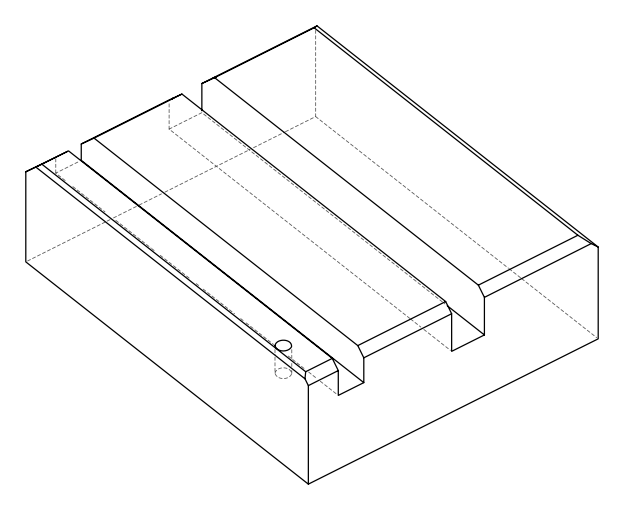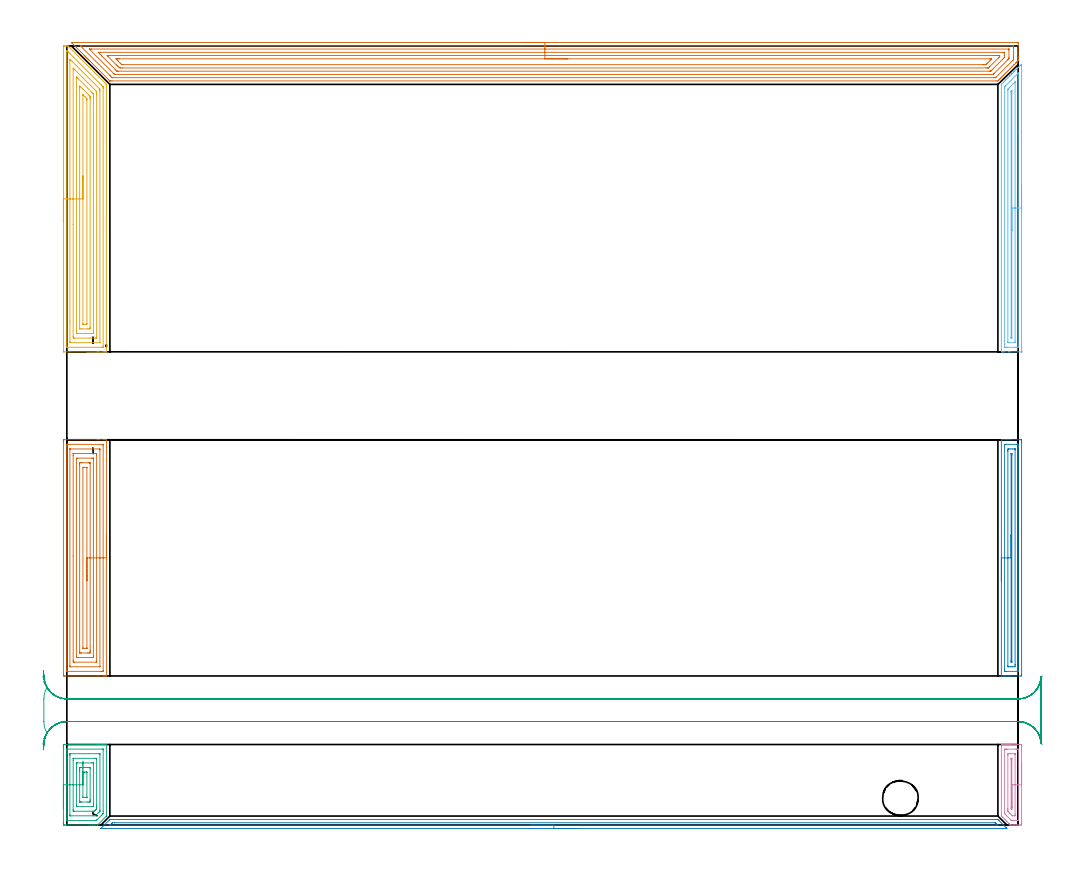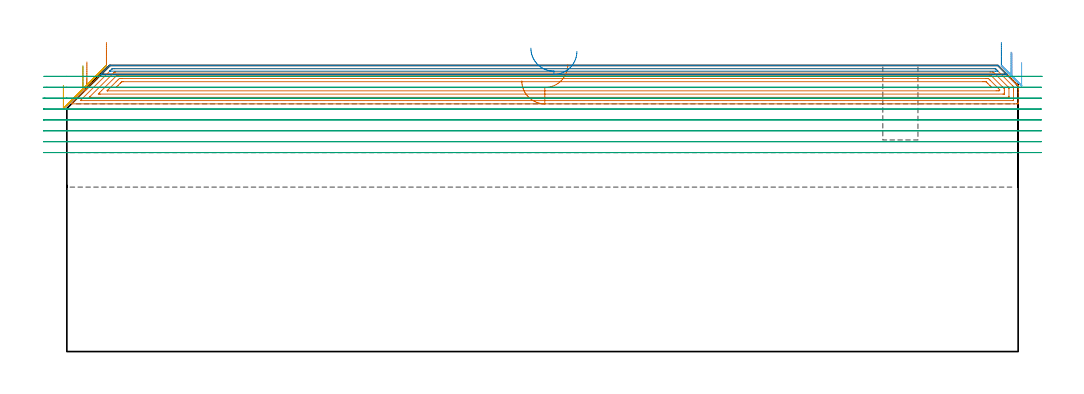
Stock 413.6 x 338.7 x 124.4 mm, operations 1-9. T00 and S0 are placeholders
(PLAN: 11 operations, 3 tool changes, 79.5 min)
(1 AREA_MILL | FG_CHAMFER_SURFACE | UGT0205_001 | 6.06 min | 20663 mm3)
(2 AREA_MILL_1 | FG_CHAMFER_SURFACE_1 | UGT0205_001 | 3.45 min | 4389 mm3)
(3 AREA_MILL_2 | FG_CHAMFER_SURFACE_2 | UGT0205_001 | 2.24 min | 7476 mm3)
(4 AREA_MILL_3 | FG_CHAMFER_SURFACE_3 | UGT0205_001 | 1.25 min | 1559 mm3)
(5 AREA_MILL_4 | FG_CHAMFER_SURFACE_4 | UGT0205_001 | 7.35 min | 24592 mm3)
(6 AREA_MILL_5 | FG_CHAMFER_SURFACE_5 | UGT0205_001 | 4.03 min | 5251 mm3)
(7 AREA_MILL_6 | FG_CHAMFER_SURFACE_6 | UGT0205_001 | 19.6 min | 55438 mm3)
(8 AREA_MILL_7 | FG_CHAMFER_SURFACE_7 | UGT0205_001 | 6.4 min | 2959 mm3)
(9 MILL_RECTANGULAR_SLOT | SLOT_RECTANGULAR | UGT0201_094 | Follow Part, ap 5, ae 75% | 14.86 min | 464021 mm3)
(10 MILL_RECTANGULAR_SLOT_1 | SLOT_RECTANGULAR_1 | UGT0201_004 | Follow Part, ap 8, ae 75% | 13.67 min | 832750 mm3)
(11 MILL_BLIND_HOLE_FROM_SOLID_MATERIAL | STEP1POCKET | NXT0201_011 | Spiral | 0.57 min | 5967 mm3)
(TOOL UGT0205_001 | Chamfer Mill 20 x 3 x 45 deg. | D20 FL50 Z2)
(TOOL UGT0201_094 | End mill 20 mm | D20 FL38 Z4)
(TOOL UGT0201_004 | End Mill 32 mm | D32 FL53 Z6)
(TOOL NXT0201_011 | ENDMILL 12mm [2P460-1200-NA 1630] | D12 FL38 Z6)
(OP 1 AREA_MILL)
G17 G21 G94 G90
T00 M6
G54
G17 G0 G90 X17.2 Y126.15 S1061 M3
G43 Z134.4 H0
G94 G1 Y126.112 Z133.528 F250.
Y125.998 Z132.663
Y125.809 Z131.812
Y125.547 Z130.98
Y125.213 Z130.174
Y124.81 Z129.4
Y124.342 Z128.664
Y123.81 Z127.972
Y123.221 Z127.329
Y122.578 Z126.739
Y121.886 Z126.208
Y121.15 Z125.74
Y120.376 Z125.337
Y119.57 Z125.003
Y118.738 Z124.741
Y117.886 Z124.552
Y117.022 Z124.438
Y116.15 Z124.4
Y64.935
X17.197 Y64.809 Z124.388
X17.183 Y64.807 Z124.374
X16.896 Y64.8 Z124.094
X16.353 Z123.552
X15.815 Z123.01
X13.776 Z120.973
X13.16 Z120.354
X-0.692 Z106.505
X-1. Y64.801 Z106.197
X-1.217 Y64.803 Z105.98
X-1.491 Y64.808 Z105.706
X-1.494 Y64.883 Z105.703
X-1.499 Y65.381 Z105.701
X-1.5 Y65.884 Z105.7
Y166.532
X-1.499 Y166.919 Z105.701
X-1.494 Y167.417 Z105.703
X-1.491 Y167.492 Z105.705
X-1. Y167.5 Z106.197
X13.16 Z120.354
X13.776 Z120.973
X14.045 Z121.242
X15.815 Z123.01
X16.353 Z123.552
X16.7 Z123.898
X16.896 Z124.095
X17.183 Y167.493 Z124.374
X17.197 Y167.491 Z124.388
X17.2 Y167.364 Z124.4
Y116.15
X15.786 Z122.986
Y67.162
X15.785 Y66.947 Z122.985
X15.783 Y66.839 Z122.983
X15.78 Y66.815 Z122.98
X15.778 Y66.81 Z122.978
X15.752 Y66.807 Z122.952
X15.649 Y66.803 Z122.849
X15.289 Y66.8 Z122.489
X14.93 Z122.13
X0.245 Y66.801 Z107.445
X0.033 Y66.804 Z107.233
X-0.049 Y66.808 Z107.151
X-0.079 Y66.811 Z107.121
X-0.081 Y66.849 Z107.119
X-0.084 Y66.944 Z107.116
X-0.086 Y67.133 Z107.114
Y67.162
Y165.138
X-0.085 Y165.353 Z107.115
X-0.083 Y165.461 Z107.117
X-0.08 Y165.485 Z107.12
X-0.078 Y165.49 Z107.122
X-0.052 Y165.493 Z107.148
X0.051 Y165.497 Z107.251
X0.411 Y165.5 Z107.611
X0.77 Z107.97
X15.455 Y165.499 Z122.655
X15.667 Y165.496 Z122.867
X15.749 Y165.492 Z122.949
X15.779 Y165.489 Z122.979
X15.781 Y165.451 Z122.981
X15.783 Y165.356 Z122.983
X15.786 Y165.167 Z122.986
Y165.138
Y116.15
X14.371 Z121.571
Y68.944
X14.37 Y68.861 Z121.57
X14.368 Y68.822 Z121.568
X14.365 Y68.81 Z121.565
X14.329 Y68.806 Z121.529
X14.187 Y68.8 Z121.387
X1.513 Y68.801 Z108.713
X1.418 Y68.805 Z108.618
X1.346 Y68.81 Z108.546
X1.335 Y68.837 Z108.535
X1.332 Y68.944 Z108.532
X1.329 Y69.272 Z108.529
Y163.357
X1.33 Y163.439 Z108.53
X1.332 Y163.478 Z108.532
X1.335 Y163.49 Z108.535
X1.37 Y163.494 Z108.57
X1.513 Y163.5 Z108.713
X14.187 Y163.499 Z121.387
X14.282 Y163.495 Z121.482
X14.354 Y163.49 Z121.554
X14.365 Y163.463 Z121.565
X14.368 Y163.357 Z121.568
X14.371 Y163.028 Z121.571
Y116.15
X12.957 Z120.157
Y71.616
X12.955 Y70.931 Z120.155
X12.952 Y70.832 Z120.152
X12.95 Y70.811 Z120.15
X12.932 Y70.808 Z120.132
X12.882 Y70.804 Z120.082
X12.68 Y70.801 Z119.88
X3.35 Y70.8 Z110.55
X2.995 Y70.806 Z110.195
X2.818 Y70.81 Z110.018
X2.749 Y70.822 Z109.949
X2.748 Y70.878 Z109.948
X2.744 Y71.411 Z109.944
X2.743 Y116.939 Z109.943
Y160.684
X2.745 Y161.369 Z109.945
X2.748 Y161.468 Z109.948
X2.749 Y161.489 Z109.949
X2.768 Y161.492 Z109.968
X2.818 Y161.496 Z110.018
X3.02 Y161.499 Z110.22
X12.35 Y161.5 Z119.55
X12.705 Y161.494 Z119.905
X12.882 Y161.49 Z120.082
X12.951 Y161.478 Z120.151
X12.952 Y161.422 Z120.152
X12.956 Y160.889 Z120.156
X12.957 Y116.15 Z120.157
X11.543 Z118.743
Y73.397
X11.542 Y73.244 Z118.742
X11.539 Y73.089 Z118.739
X11.531 Y72.81 Z118.731
X11.39 Y72.806 Z118.59
X11.097 Y72.801 Z118.297
X4.903 Y72.8 Z112.103
X4.31 Y72.801 Z111.51
X4.226 Y72.803 Z111.426
X4.174 Y72.807 Z111.374
X4.166 Y72.809 Z111.366
X4.163 Y72.847 Z111.363
X4.16 Y72.934 Z111.36
X4.157 Y73.243 Z111.357
Y73.397
Y158.903
X4.158 Y159.056 Z111.358
X4.161 Y159.212 Z111.361
X4.169 Y159.49 Z111.369
X4.31 Y159.494 Z111.51
X4.603 Y159.499 Z111.803
X10.797 Y159.5 Z117.997
X11.39 Y159.499 Z118.59
X11.474 Y159.497 Z118.674
X11.526 Y159.493 Z118.726
X11.534 Y159.491 Z118.734
X11.537 Y159.453 Z118.737
X11.54 Y159.366 Z118.74
X11.543 Y159.057 Z118.743
Y158.903
Y116.15
X10.129 Z117.329
Y76.069
X10.128 Y75.558 Z117.328
X10.125 Y75.178 Z117.325
X10.122 Y74.923 Z117.322
X10.115 Y74.81 Z117.315
X9.992 Y74.804 Z117.192
X9.62 Y74.801 Z116.82
X9.111 Y74.8 Z116.311
X6.456 Z113.656
X6.08 Y74.801 Z113.28
X5.704 Y74.806 Z112.904
X5.598 Y74.81 Z112.798
X5.577 Y74.814 Z112.777
X5.575 Y74.829 Z112.775
X5.573 Y74.871 Z112.773
X5.572 Y75.008 Z112.772
X5.571 Y75.178 Z112.771
Y156.231
X5.572 Y156.742 Z112.772
X5.575 Y157.122 Z112.775
X5.578 Y157.377 Z112.778
X5.585 Y157.49 Z112.785
X5.708 Y157.496 Z112.908
X6.08 Y157.499 Z113.28
X6.589 Y157.5 Z113.789
X9.244 Z116.444
X9.62 Y157.499 Z116.82
X9.996 Y157.494 Z117.196
X10.102 Y157.49 Z117.302
X10.123 Y157.487 Z117.323
X10.125 Y157.471 Z117.325
X10.127 Y157.429 Z117.327
X10.128 Y157.292 Z117.328
X10.129 Y157.122 Z117.329
Y116.15
X8.715 Z115.915
Y76.96
X8.713 Y76.851 Z115.913
X8.711 Y76.825 Z115.911
X8.709 Y76.818 Z115.909
X8.695 Y76.81 Z115.895
X8.484 Y76.805 Z115.684
X8.167 Y76.801 Z115.367
X8.009 Y76.8 Z115.209
X7.124 Z114.324
X7.047 Y76.801 Z114.247
X7.037 Y76.802 Z114.237
X7.009 Y76.81 Z114.209
X6.992 Y76.818 Z114.192
X6.989 Y76.854 Z114.189
X6.986 Y76.939 Z114.186
X6.985 Y155.34 Z114.185
X6.986 Y155.449 Z114.186
X6.989 Y155.475 Z114.189
X6.991 Y155.482 Z114.191
X7.005 Y155.49 Z114.205
X7.215 Y155.495 Z114.415
X7.533 Y155.499 Z114.733
X7.691 Y155.5 Z114.891
X8.653 Y155.499 Z115.853
X8.663 Y155.498 Z115.863
X8.691 Y155.49 Z115.891
X8.708 Y155.482 Z115.908
X8.71 Y155.446 Z115.91
X8.714 Y155.361 Z115.914
X8.715 Y116.15 Z115.915
Y115.278 Z115.953
Y114.414 Z116.067
Y113.562 Z116.255
Y112.73 Z116.518
Y111.924 Z116.852
Y111.15 Z117.254
Y110.414 Z117.723
Y109.722 Z118.254
Y109.079 Z118.844
Y108.49 Z119.487
Y107.958 Z120.179
Y107.49 Z120.915
Y107.087 Z121.688
Y106.753 Z122.494
Y106.491 Z123.326
Y106.302 Z124.178
Y106.188 Z125.043
Y106.15 Z125.915
G0 Z134.4
M5
M2
(OP 2 AREA_MILL_1)
G17 G21 G94 G90
T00 M6
G54
G17 G0 G90 X406.3 Y106.15 S1061 M3
G43 Z134.4 H0
G94 G1 Y106.188 Z133.528 F250.
Y106.302 Z132.663
Y106.491 Z131.812
Y106.753 Z130.98
Y107.087 Z130.174
Y107.49 Z129.4
Y107.959 Z128.664
Y108.49 Z127.972
Y109.079 Z127.329
Y109.722 Z126.74
Y110.414 Z126.208
Y111.15 Z125.74
Y111.924 Z125.337
Y112.73 Z125.003
Y113.562 Z124.741
Y114.414 Z124.552
Y115.278 Z124.438
Y116.15 Z124.4
Y167.365
X406.306 Y167.49 Z124.393
X406.566 Y167.5 Z124.133
X407.273 Z123.426
X407.963 Z122.736
X408.499 Z122.197
X408.766 Z121.93
X409.379 Z121.318
X409.647 Z121.05
X410.26 Z120.435
X410.697 Z119.997
X414.356 Z116.341
X414.662 Y167.497 Z116.035
X415.091 Y167.491 Z115.606
X415.095 Y167.357 Z115.603
X415.099 Y166.919 Z115.601
X415.1 Y166.476 Z115.6
Y65.829
X415.099 Y65.381 Z115.601
X415.095 Y64.943 Z115.603
X415.091 Y64.809 Z115.605
X414.662 Y64.8 Z116.035
X410.26 Z120.435
X409.647 Z121.05
X409.379 Z121.318
X408.766 Z121.93
X408.499 Z122.197
X407.963 Z122.736
X407.273 Z123.426
X406.565 Y64.801 Z124.134
X406.306 Y64.81 Z124.393
X406.3 Y64.935 Z124.4
Y116.15
X407.714 Z122.986
X407.715 Y165.336 Z122.985
X407.716 Y165.435 Z122.984
X407.718 Y165.483 Z122.982
X407.72 Y165.488 Z122.98
X407.736 Y165.492 Z122.964
X407.783 Y165.496 Z122.917
X408.141 Y165.5 Z122.559
X412.901 Y165.499 Z117.799
X413.427 Y165.497 Z117.273
X413.6 Y165.49 Z117.1
X413.679 Y165.483 Z117.021
X413.684 Y165.237 Z117.016
X413.685 Y165.138 Z117.015
X413.686 Y164.344 Z117.014
X413.685 Y66.964 Z117.015
X413.684 Y66.865 Z117.016
X413.682 Y66.817 Z117.018
X413.68 Y66.812 Z117.02
X413.664 Y66.808 Z117.036
X413.617 Y66.804 Z117.083
X413.259 Y66.8 Z117.441
X408.499 Y66.801 Z122.201
X407.973 Y66.803 Z122.727
X407.8 Y66.81 Z122.9
X407.721 Y66.817 Z122.979
X407.716 Y67.063 Z122.984
X407.715 Y67.162 Z122.985
X407.714 Y67.956 Z122.986
Y116.15
X409.128 Z121.572
X409.129 Y162.466 Z121.571
Y162.719
X409.134 Y163.356 Z121.566
X409.135 Y163.474 Z121.565
X409.246 Y163.491 Z121.454
X409.379 Y163.495 Z121.321
X410.118 Y163.5 Z120.582
X410.998 Z119.702
X411.879 Z118.821
X412.021 Y163.498 Z118.679
X412.163 Y163.495 Z118.537
X412.255 Y163.49 Z118.445
X412.266 Y163.483 Z118.434
X412.268 Y163.471 Z118.432
X412.27 Y163.441 Z118.43
X412.271 Y163.356 Z118.429
X412.272 Y163.103 Z118.428
X412.271 Y69.834 Z118.429
Y69.581
X412.266 Y68.944 Z118.434
X412.265 Y68.826 Z118.435
X412.154 Y68.809 Z118.546
X412.021 Y68.805 Z118.679
X411.282 Y68.8 Z119.418
X410.402 Z120.298
X409.521 Z121.179
X409.379 Y68.802 Z121.321
X409.238 Y68.805 Z121.462
X409.145 Y68.81 Z121.555
X409.134 Y68.817 Z121.566
X409.132 Y68.829 Z121.568
X409.13 Y68.859 Z121.57
X409.129 Y68.944 Z121.571
X409.128 Y69.197 Z121.572
Y116.15
X410.543 Z120.157
Y160.971
X410.545 Y161.287 Z120.155
X410.548 Y161.447 Z120.152
X410.55 Y161.486 Z120.15
X410.564 Y161.49 Z120.136
X410.609 Y161.495 Z120.091
X410.7 Y161.497 Z120.
X410.791 Y161.495 Z119.909
X410.836 Y161.49 Z119.864
X410.85 Y161.486 Z119.85
X410.852 Y161.447 Z119.848
X410.855 Y161.289 Z119.845
X410.857 Y160.971 Z119.843
Y160.684
Y71.297
X410.856 Y71.013 Z119.844
X410.852 Y70.853 Z119.848
X410.851 Y70.814 Z119.849
X410.836 Y70.81 Z119.864
X410.791 Y70.805 Z119.909
X410.7 Y70.803 Z120.
X410.609 Y70.805 Z120.091
X410.564 Y70.81 Z120.136
X410.55 Y70.814 Z120.15
X410.548 Y70.853 Z120.152
X410.545 Y71.011 Z120.155
X410.543 Y71.329 Z120.157
Y71.616
Y116.15
Y117.022 Z120.195
Y117.887 Z120.309
Y118.738 Z120.498
Y119.57 Z120.76
Y120.376 Z121.094
Y121.15 Z121.497
Y121.886 Z121.966
Y122.578 Z122.497
Y123.221 Z123.086
Y123.81 Z123.729
Y124.342 Z124.422
Y124.81 Z125.157
Y125.213 Z125.931
Y125.547 Z126.737
Y125.809 Z127.569
Y125.998 Z128.421
Y126.112 Z129.286
Y126.15 Z130.157
G0 Z134.4
M5
M2
(OP 3 AREA_MILL_2)
G17 G21 G94 G90
T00 M6
G54
G17 G0 G90 X-1.5 Y7.5 S1061 M3
G43 Z134.4 H0
Z115.7
G94 G1 Y7.538 Z114.828 F250.
Y7.652 Z113.964
Y7.841 Z113.112
Y8.103 Z112.28
Y8.437 Z111.474
Y8.84 Z110.7
Y9.308 Z109.964
Y9.84 Z109.272
Y10.429 Z108.629
Y11.072 Z108.04
Y11.764 Z107.508
Y12.5 Z107.04
Y13.274 Z106.637
Y14.08 Z106.303
Y14.912 Z106.041
Y15.763 Z105.852
Y16.628 Z105.738
Y17.5 Z105.7
Y34.034
X-1.499 Y34.421 Z105.701
X-1.494 Y34.919 Z105.703
X-1.491 Y34.992 Z105.705
X-1. Y35. Z106.197
X13.16 Z120.354
X13.779 Z120.976
X14.045 Z121.242
X14.664 Z121.861
X14.93 Z122.126
X15.462 Z122.661
X16.168 Z123.367
X16.7 Z123.898
X16.9 Z124.098
X17.183 Y34.993 Z124.375
X17.197 Y34.991 Z124.388
X17.2 Y34.866 Z124.4
Y4.141
X17.198 Y3.905 Z124.385
X17.164 Y3.862 Z124.359
X13.455 Y0.154 Z120.651
X13.307 Y0.01 Z120.504
X13.174 Y0. Z120.374
X12.275 Z119.474
X11.922 Z119.121
X11.39 Z118.586
X11.124 Z118.32
X10.505 Z117.701
X10.239 Z117.436
X9.62 Z116.814
X-0.424 Z106.773
X-1. Y0.001 Z106.197
X-1.217 Y0.003 Z105.98
X-1.491 Y0.008 Z105.706
X-1.494 Y0.081 Z105.703
X-1.499 Y0.579 Z105.701
X-1.5 Y1.083 Z105.7
Y17.5
X-0.086 Z107.114
Y32.64
X-0.084 Y32.855 Z107.116
X-0.081 Y32.962 Z107.119
X-0.08 Y32.981 Z107.12
X-0.047 Y32.99 Z107.153
X0.054 Y32.994 Z107.254
X0.413 Y32.999 Z107.613
X15.457 Y33. Z122.657
X15.667 Y32.997 Z122.867
X15.748 Y32.993 Z122.948
X15.778 Y32.99 Z122.978
X15.781 Y32.952 Z122.981
X15.784 Y32.858 Z122.984
X15.786 Y32.669 Z122.986
Y5.952
X15.784 Y5.063 Z122.984
X15.782 Y5.032 Z122.982
X15.769 Y4.931 Z122.969
X15.689 Y4.845 Z122.889
X15.563 Y4.714 Z122.763
X15.404 Y4.554 Z122.604
X14.992 Y4.141 Z122.192
X13.185 Y2.335 Z120.385
X13.16 Y2.31 Z120.36
X12.878 Y2.039 Z120.078
X12.829 Y2.01 Z120.029
X12.764 Y2.006 Z119.964
X12.632 Y2.001 Z119.832
X0.243 Y2. Z107.443
X0.033 Y2.003 Z107.233
X-0.049 Y2.007 Z107.151
X-0.079 Y2.01 Z107.121
X-0.081 Y2.048 Z107.119
X-0.084 Y2.142 Z107.116
X-0.086 Y2.331 Z107.114
Y17.5
X1.328 Z108.528
X1.329 Y30.297 Z108.529
X1.33 Y30.859 Z108.53
X1.332 Y30.94 Z108.532
X1.335 Y30.979 Z108.535
X1.339 Y30.99 Z108.539
X1.375 Y30.993 Z108.575
X1.516 Y30.999 Z108.716
X14.045 Y31. Z121.245
X14.185 Y30.998 Z121.385
X14.279 Y30.995 Z121.479
X14.352 Y30.99 Z121.552
X14.365 Y30.98 Z121.565
X14.367 Y30.967 Z121.567
X14.369 Y30.859 Z121.569
X14.371 Y30.53 Z121.571
Y6.484
X14.37 Y6.203 Z121.57
X14.367 Y6.063 Z121.567
X14.365 Y5.995 Z121.565
X14.354 Y5.965 Z121.554
X14.319 Y5.923 Z121.519
X14.183 Y5.783 Z121.383
X14.045 Y5.644 Z121.245
X12.851 Y4.452 Z120.051
X12.538 Y4.141 Z119.738
X12.402 Y4.013 Z119.602
X12.275 Y4.01 Z119.475
X11.53 Y4.001 Z118.73
X11.39 Y4. Z118.59
X1.655 Z108.855
X1.515 Y4.002 Z108.715
X1.421 Y4.005 Z108.621
X1.348 Y4.01 Z108.548
X1.335 Y4.019 Z108.535
X1.333 Y4.033 Z108.533
X1.331 Y4.141 Z108.531
X1.329 Y4.47 Z108.529
X1.328 Y17.5 Z108.528
X2.743 Z109.943
Y28.187
X2.745 Y28.871 Z109.945
X2.748 Y28.971 Z109.948
X2.75 Y28.99 Z109.95
X2.769 Y28.993 Z109.969
X2.819 Y28.996 Z110.019
X3.021 Y28.999 Z110.221
X12.352 Y29. Z119.552
X12.704 Y28.994 Z119.904
X12.88 Y28.99 Z120.08
X12.951 Y28.979 Z120.151
X12.952 Y28.924 Z120.152
X12.956 Y28.391 Z120.156
X12.957 Y8.594 Z120.157
Y7.908
X12.956 Y7.704 Z120.156
X12.951 Y7.023 Z120.151
X12.757 Y6.813 Z119.957
X12.518 Y6.569 Z119.718
X12.275 Y6.325 Z119.475
X12.072 Y6.127 Z119.272
X11.973 Y6.034 Z119.173
X11.943 Y6.01 Z119.143
X11.895 Y6.006 Z119.095
X11.794 Y6.003 Z118.994
X11.39 Y6. Z118.59
X11.313 Z118.513
X3.348 Z110.548
X2.996 Y6.006 Z110.196
X2.82 Y6.01 Z110.02
X2.749 Y6.02 Z109.949
X2.748 Y6.076 Z109.948
X2.744 Y6.609 Z109.944
X2.743 Y17.5 Z109.943
X4.157 Z111.357
Y26.406
X4.158 Y26.559 Z111.358
X4.161 Y26.714 Z111.361
X4.169 Y26.99 Z111.369
X4.31 Y26.994 Z111.51
X4.606 Y26.999 Z111.806
X10.799 Y27. Z117.999
X11.39 Y26.999 Z118.59
X11.474 Y26.997 Z118.674
X11.525 Y26.993 Z118.725
X11.534 Y26.991 Z118.734
X11.537 Y26.956 Z118.737
X11.54 Y26.868 Z118.74
X11.543 Y26.56 Z118.743
Y26.406
Y9.331
X11.542 Y8.594 Z118.742
X11.541 Y8.442 Z118.741
X11.536 Y8.286 Z118.736
X11.524 Y8.034 Z118.724
X11.498 Y8.01 Z118.698
X11.463 Y8.006 Z118.663
X11.39 Y8.003 Z118.59
X11.095 Y8. Z118.295
X4.31 Y8.001 Z111.51
X4.226 Y8.003 Z111.426
X4.175 Y8.007 Z111.375
X4.166 Y8.009 Z111.366
X4.163 Y8.044 Z111.363
X4.16 Y8.132 Z111.36
X4.157 Y8.44 Z111.357
Y8.594
Y17.5
X5.571 Z112.771
Y23.356
Y23.734
X5.572 Y24.245 Z112.772
X5.575 Y24.625 Z112.775
X5.578 Y24.88 Z112.778
X5.589 Y24.99 Z112.789
X5.711 Y24.996 Z112.911
X6.08 Y24.999 Z113.28
X6.592 Y25. Z113.792
X9.247 Z116.447
X9.62 Y24.999 Z116.82
X9.993 Y24.995 Z117.193
X10.099 Y24.991 Z117.299
X10.123 Y24.989 Z117.323
X10.124 Y24.974 Z117.324
X10.127 Y24.932 Z117.327
X10.128 Y24.795 Z117.328
X10.129 Y24.625 Z117.329
Y11.266
X10.128 Y10.755 Z117.328
X10.125 Y10.375 Z117.325
X10.122 Y10.12 Z117.322
X10.111 Y10.01 Z117.311
X9.989 Y10.004 Z117.189
X9.62 Y10.001 Z116.82
X9.108 Y10. Z116.308
X6.453 Z113.653
X6.08 Y10.001 Z113.28
X5.707 Y10.005 Z112.907
X5.601 Y10.009 Z112.801
X5.577 Y10.011 Z112.777
X5.575 Y10.026 Z112.775
X5.573 Y10.068 Z112.773
X5.572 Y10.205 Z112.772
X5.571 Y10.375 Z112.771
Y17.5
X6.985 Z114.185
Y22.843
X6.987 Y22.952 Z114.187
X6.989 Y22.978 Z114.189
X6.991 Y22.984 Z114.191
X7.021 Y22.99 Z114.221
X7.228 Y22.996 Z114.428
X7.539 Y22.999 Z114.739
X7.694 Y23. Z114.894
X8.579 Z115.779
X8.654 Y22.999 Z115.854
X8.664 Z115.864
X8.69 Y22.992 Z115.89
X8.708 Y22.984 Z115.908
X8.71 Y22.949 Z115.91
X8.714 Y22.864 Z115.914
X8.715 Y12.157 Z115.915
X8.713 Y12.048 Z115.913
X8.711 Y12.022 Z115.911
X8.709 Y12.016 Z115.909
X8.679 Y12.01 Z115.879
X8.472 Y12.004 Z115.672
X8.161 Y12.001 Z115.361
X8.006 Y12. Z115.206
X7.121 Z114.321
X7.045 Z114.245
X7.036 Y12.001 Z114.236
X7.01 Y12.008 Z114.21
X6.992 Y12.016 Z114.192
X6.99 Y12.051 Z114.19
X6.986 Y12.136 Z114.186
X6.985 Y17.5 Z114.185
Y18.372 Z114.223
Y19.236 Z114.337
Y20.088 Z114.526
Y20.92 Z114.788
Y21.726 Z115.122
Y22.5 Z115.525
Y23.236 Z115.994
Y23.928 Z116.525
Y24.571 Z117.114
Y25.16 Z117.757
Y25.691 Z118.45
Y26.16 Z119.185
Y26.563 Z119.959
Y26.897 Z120.765
Y27.159 Z121.597
Y27.348 Z122.449
Y27.462 Z123.314
Y27.5 Z124.185
G0 Z134.4
M5
M2
(OP 4 AREA_MILL_3)
G17 G21 G94 G90
T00 M6
G54
G17 G0 G90 X415.1 Y27.5 S1061 M3
G43 Z134.4 H0
Z125.6
G94 G1 Y27.462 Z124.728 F250.
Y27.348 Z123.864
Y27.159 Z123.012
Y26.897 Z122.18
Y26.563 Z121.374
Y26.16 Z120.6
Y25.692 Z119.864
Y25.16 Z119.172
Y24.571 Z118.529
Y23.928 Z117.94
Y23.236 Z117.408
Y22.5 Z116.94
Y21.726 Z116.537
Y20.92 Z116.203
Y20.088 Z115.941
Y19.236 Z115.752
Y18.372 Z115.638
Y17.5 Z115.6
Y1.027
X415.099 Y0.579 Z115.601
X415.094 Y0.142 Z115.602
X415.091 Y0.009 Z115.605
X414.662 Y0. Z116.033
X414.354 Z116.34
X413.782 Z116.912
X413.166 Z117.531
X412.901 Z117.795
X412.285 Z118.411
X412.021 Z118.675
X411.491 Z119.208
X410.789 Z119.91
X410.26 Y0.007 Z120.439
X410.203 Y0.008 Z120.495
X410.069 Y0.134 Z120.63
X409.868 Y0.332 Z120.832
X409.82 Y0.38 Z120.88
X409.637 Y0.562 Z121.062
X408.686 Y1.514 Z122.014
X408.499 Y1.7 Z122.198
X407.84 Y2.36 Z122.86
X407.618 Y2.58 Z123.078
X406.984 Y3.216 Z123.716
X406.444 Y3.755 Z124.254
X406.305 Y3.895 Z124.391
X406.3 Y4.141 Z124.4
Y34.866
X406.306 Y34.99 Z124.393
X406.563 Y35. Z124.136
X407.267 Z123.432
X407.97 Z122.73
X408.499 Z122.197
X408.763 Z121.933
X409.379 Z121.318
X409.644 Z121.053
X410.26 Z120.434
X410.697 Z119.997
X414.354 Z116.343
X414.662 Y34.997 Z116.035
X415.091 Y34.991 Z115.606
X415.095 Y34.858 Z115.603
X415.099 Y34.421 Z115.601
X415.1 Y33.978 Z115.6
Y17.5
X413.686 Z117.014
X413.685 Y2.36 Z117.015
X413.684 Y2.162 Z117.016
X413.681 Y2.063 Z117.019
X413.679 Y2.022 Z117.021
X413.613 Y2.01 Z117.087
X413.255 Y2.002 Z117.445
X411.496 Y2. Z119.204
X411.14 Y2.002 Z119.56
X410.784 Y2.007 Z119.916
X410.683 Y2.01 Z120.017
X410.64 Y2.022 Z120.06
X410.613 Y2.045 Z120.087
X410.505 Y2.148 Z120.195
X410.289 Y2.36 Z120.411
X408.508 Y4.141 Z122.192
X408.499 Y4.151 Z122.201
X408.062 Y4.591 Z122.638
X407.842 Y4.815 Z122.858
X407.735 Y4.926 Z122.965
X407.721 Y5.032 Z122.979
X407.715 Y5.825 Z122.985
Y5.923
Y32.64
X407.716 Y32.838 Z122.984
X407.719 Y32.937 Z122.981
X407.721 Y32.978 Z122.979
X407.787 Y32.99 Z122.913
X408.145 Y32.998 Z122.555
X408.499 Y32.999 Z122.201
X409.023 Y33. Z121.677
X412.545 Z118.155
X412.901 Y32.999 Z117.799
X413.428 Y32.997 Z117.272
X413.6 Y32.99 Z117.1
X413.679 Y32.984 Z117.021
X413.684 Y32.738 Z117.016
X413.685 Y32.64 Z117.015
X413.686 Y31.846 Z117.014
Y17.5
X412.272 Z118.428
X412.271 Y4.779 Z118.429
X412.266 Y4.141 Z118.434
X412.265 Y4.024 Z118.435
X412.152 Y4.008 Z118.548
X412.021 Y4.005 Z118.679
X411.277 Y4.003 Z119.423
X411.14 Y4.01 Z119.56
X411.097 Y4.014 Z119.603
X411.052 Y4.055 Z119.648
X410.96 Y4.141 Z119.74
X410.26 Y4.839 Z120.44
X410.067 Y5.032 Z120.633
X409.379 Y5.725 Z121.321
X409.187 Y5.923 Z121.513
X409.135 Y5.991 Z121.565
X409.133 Y6.05 Z121.567
X409.131 Y6.174 Z121.57
X409.129 Y6.813 Z121.571
X409.128 Y7.067 Z121.572
X409.129 Y30.221 Z121.571
X409.134 Y30.859 Z121.566
X409.135 Y30.976 Z121.565
X409.248 Y30.992 Z121.452
X409.379 Y30.996 Z121.321
X410.12 Y31. Z120.58
X410.26 Z120.44
X411.881 Z118.819
X412.021 Y30.999 Z118.679
X412.16 Y30.995 Z118.54
X412.252 Y30.99 Z118.448
X412.266 Y30.984 Z118.434
X412.268 Y30.973 Z118.432
X412.27 Y30.943 Z118.43
X412.271 Y30.859 Z118.429
X412.272 Y30.605 Z118.428
Y17.5
X410.857 Z119.843
Y7.385
X410.856 Y7.101 Z119.844
X410.852 Y6.813 Z119.848
X410.85 Y6.72 Z119.85
X410.787 Y6.766 Z119.913
X410.774 Y6.777 Z119.926
X410.737 Y6.813 Z119.963
X410.591 Y6.97 Z120.109
X410.55 Y7.021 Z120.15
X410.548 Y7.1 Z120.152
X410.544 Y7.416 Z120.156
X410.543 Y8.594 Z120.157
Y28.473
X410.545 Y28.789 Z120.155
X410.548 Y28.95 Z120.152
X410.55 Y28.987 Z120.15
X410.565 Y28.991 Z120.135
X410.609 Y28.996 Z120.091
X410.7 Y28.998 Z120.
X410.791 Y28.995 Z119.909
X410.835 Y28.991 Z119.865
X410.85 Y28.987 Z119.85
X410.852 Y28.95 Z119.848
X410.855 Y28.791 Z119.845
X410.857 Y28.473 Z119.843
Y28.187
Y17.5
Y16.628 Z119.881
Y15.764 Z119.995
Y14.912 Z120.183
Y14.08 Z120.446
Y13.274 Z120.78
Y12.5 Z121.182
Y11.764 Z121.651
Y11.072 Z122.182
Y10.429 Z122.772
Y9.84 Z123.415
Y9.308 Z124.107
Y8.84 Z124.843
Y8.437 Z125.616
Y8.103 Z126.422
Y7.841 Z127.254
Y7.652 Z128.106
Y7.538 Z128.971
Y7.5 Z129.843
G0 Z134.4
M5
M2
(OP 5 AREA_MILL_4)
G17 G21 G94 G90
T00 M6
G54
G17 G0 G90 X-1.5 Y262.2 S1061 M3
G43 Z134.4 H0
Z115.7
G94 G1 Y262.238 Z114.828 F250.
Y262.352 Z113.964
Y262.541 Z113.112
Y262.803 Z112.28
Y263.137 Z111.474
Y263.54 Z110.7
Y264.008 Z109.964
Y264.54 Z109.272
Y265.129 Z108.629
Y265.772 Z108.04
Y266.464 Z107.508
Y267.2 Z107.04
Y267.974 Z106.637
Y268.78 Z106.303
Y269.612 Z106.041
Y270.464 Z105.852
Y271.328 Z105.738
Y272.2 Z105.7
Y338.37
X-1.497 Y338.563 Z105.703
X-1.491 Y338.698 Z105.705
X-1.271 Y338.7 Z105.926
X-1. Z106.196
X-0.456 Z106.743
X-0.115 Z107.084
X0.413 Z107.612
X0.499 Z107.696
X0.501 Y338.699 Z107.698
X1.083 Y338.118 Z108.281
X17.116 Y322.084 Z124.316
X17.144 Y322.054 Z124.344
X17.194 Y321.995 Z124.392
X17.2 Y321.193 Z124.4
Y205.837
X17.197 Y205.709 Z124.388
X17.183 Y205.707 Z124.374
X16.893 Y205.7 Z124.092
X16.358 Z123.557
X15.815 Z123.009
X13.773 Z120.97
X13.16 Z120.354
X1.347 Z108.544
X-1.218 Z105.979
X-1.307 Y205.701 Z105.89
X-1.491 Y205.71 Z105.705
X-1.499 Y205.894 Z105.699
X-1.5 Y206.282 Z105.7
Y272.2
X-0.086 Z107.114
Y336.336
X-0.084 Y336.536 Z107.116
X-0.081 Y336.635 Z107.119
X-0.079 Y336.679 Z107.121
X-0.062 Y336.69 Z107.138
X0.048 Z107.248
X0.411 Y336.336 Z107.611
X0.77 Y335.979 Z107.97
X1.305 Y335.446 Z108.505
X14.93 Y321.82 Z122.13
X15.553 Y321.193 Z122.753
X15.764 Y320.975 Z122.964
X15.779 Y320.947 Z122.979
X15.782 Y320.923 Z122.982
X15.784 Y320.87 Z122.984
X15.785 Y320.762 Z122.985
X15.786 Y320.331 Z122.986
X15.785 Y207.848 Z122.985
X15.784 Y207.741 Z122.984
X15.782 Y207.715 Z122.982
X15.78 Y207.71 Z122.98
X15.755 Y207.707 Z122.955
X15.652 Y207.703 Z122.852
X15.291 Y207.7 Z122.491
X0.246 Y207.701 Z107.446
X0.034 Y207.705 Z107.234
X-0.05 Y207.709 Z107.15
X-0.079 Y207.712 Z107.121
X-0.081 Y207.751 Z107.119
X-0.084 Y207.845 Z107.116
X-0.086 Y208.034 Z107.114
Y208.064
Y272.2
X1.328 Z108.528
X1.329 Y332.211 Z108.529
X1.333 Y332.773 Z108.533
X1.335 Y332.907 Z108.535
X1.34 Y332.949 Z108.54
X1.525 Y332.773 Z108.725
X1.655 Y332.645 Z108.855
X2.418 Y331.882 Z109.618
X14.045 Y320.256 Z121.245
X14.252 Y320.041 Z121.452
X14.353 Y319.936 Z121.553
X14.364 Y319.74 Z121.564
X14.369 Y319.411 Z121.569
X14.371 Y319.083 Z121.571
Y209.845
X14.37 Y209.763 Z121.57
X14.368 Y209.723 Z121.568
X14.366 Y209.711 Z121.566
X14.333 Y209.708 Z121.533
X14.188 Y209.701 Z121.388
X1.655 Y209.7 Z108.855
X1.511 Y209.702 Z108.711
X1.415 Y209.705 Z108.615
X1.343 Y209.71 Z108.543
X1.335 Y209.738 Z108.535
X1.333 Y209.845 Z108.533
X1.329 Y210.173 Z108.529
X1.328 Y218.707 Z108.528
Y272.2
X2.743 Z109.943
Y328.319
X2.747 Y329.002 Z109.947
X2.749 Y329.086 Z109.949
X3.111 Y328.735 Z110.311
X3.319 Y328.531 Z110.519
X12.439 Y319.411 Z119.639
X12.606 Y319.241 Z119.806
X12.942 Y318.897 Z120.142
X12.95 Y318.732 Z120.15
X12.954 Y318.521 Z120.154
X12.957 Y317.834 Z120.157
Y317.63
Y212.518
X12.955 Y211.833 Z120.155
X12.952 Y211.733 Z120.152
X12.951 Y211.712 Z120.151
X12.934 Y211.709 Z120.134
X12.884 Y211.705 Z120.084
X12.681 Y211.702 Z119.881
X12.275 Y211.7 Z119.475
X10.062 Z117.262
X3.352 Z110.552
X2.995 Y211.706 Z110.195
X2.817 Y211.71 Z110.017
X2.749 Y211.723 Z109.949
X2.748 Y211.779 Z109.948
X2.744 Y212.313 Z109.944
X2.743 Y261.138 Z109.943
Y272.2
X4.157 Z111.357
Y324.91
X4.159 Y325.065 Z111.359
X4.162 Y325.167 Z111.362
X4.166 Y325.224 Z111.366
X4.197 Y325.196 Z111.397
X4.31 Y325.088 Z111.51
X4.645 Y324.756 Z111.845
X10.881 Y318.521 Z118.081
X11.39 Y318.009 Z118.59
X11.482 Y317.912 Z118.682
X11.526 Y317.864 Z118.726
X11.536 Y317.783 Z118.736
X11.54 Y317.63 Z118.74
X11.542 Y317.477 Z118.742
X11.543 Y316.739 Z118.743
Y316.585
Y214.299
X11.542 Y214.146 Z118.742
X11.539 Y213.991 Z118.739
X11.532 Y213.71 Z118.732
X11.39 Y213.706 Z118.59
X11.099 Y213.701 Z118.299
X4.905 Y213.7 Z112.105
X4.31 Y213.701 Z111.51
X4.225 Y213.703 Z111.425
X4.174 Y213.707 Z111.374
X4.165 Y213.709 Z111.365
X4.162 Y213.749 Z111.362
X4.16 Y213.836 Z111.36
X4.157 Y214.145 Z111.357
Y214.299
Y272.2
X5.571 Z112.771
Y320.302
X5.573 Y320.813 Z112.773
X5.576 Y321.193 Z112.776
X5.578 Y321.353 Z112.778
X5.752 Y321.193 Z112.952
X6.08 Y320.87 Z113.28
X6.65 Y320.302 Z113.85
X6.965 Y319.987 Z114.165
X9.322 Y317.63 Z116.522
X9.62 Y317.331 Z116.82
X9.913 Y317.032 Z117.113
X10.06 Y316.88 Z117.26
X10.122 Y316.807 Z117.322
X10.123 Y316.739 Z117.323
X10.127 Y316.228 Z117.327
X10.128 Y315.848 Z117.328
X10.129 Y315.336 Z117.329
X10.128 Y216.46 Z117.328
X10.125 Y216.081 Z117.325
X10.122 Y215.825 Z117.322
X10.117 Y215.71 Z117.317
X9.994 Y215.704 Z117.194
X9.62 Y215.701 Z116.82
X9.113 Y215.7 Z116.313
X6.458 Z113.658
X5.573 Z112.773
X5.572 Y215.702 Z112.772
X5.571 Y272.2 Z112.771
X6.985 Z114.185
X6.986 Y317.163 Z114.186
X6.987 Y317.374 Z114.187
X6.99 Y317.479 Z114.19
X6.992 Y317.495 Z114.192
X6.998 Y317.493 Z114.198
X7.04 Y317.454 Z114.24
X7.764 Y316.739 Z114.964
X7.85 Y316.653 Z115.05
X8.649 Y315.848 Z115.849
X8.702 Y315.789 Z115.902
X8.708 Y315.738 Z115.908
X8.711 Y315.631 Z115.911
X8.713 Y315.413 Z115.913
X8.715 Y314.978 Z115.915
X8.714 Y217.883 Z115.914
Y217.862
X8.708 Y217.755 Z115.908
X8.703 Y217.71 Z115.903
X8.011 Y217.7 Z115.211
X7.126 Z114.326
X7.048 Y217.701 Z114.248
X7.038 Y217.702 Z114.238
X7.009 Y217.71 Z114.209
X6.992 Y217.719 Z114.192
X6.985 Y217.862 Z114.185
Y272.2
Y273.072 Z114.223
Y273.936 Z114.337
Y274.788 Z114.526
Y275.62 Z114.788
Y276.426 Z115.122
Y277.2 Z115.525
Y277.936 Z115.994
Y278.628 Z116.525
Y279.271 Z117.114
Y279.86 Z117.757
Y280.392 Z118.45
Y280.86 Z119.185
Y281.263 Z119.959
Y281.597 Z120.765
Y281.859 Z121.597
Y282.048 Z122.449
Y282.162 Z123.314
Y282.2 Z124.185
G0 Z134.4
M5
M2
(OP 6 AREA_MILL_5)
G17 G21 G94 G90
T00 M6
G54
G17 G0 G90 X415.1 Y278.25 S1061 M3
G43 Z134.4 H0
Z125.6
G94 G1 Y278.212 Z124.728 F250.
Y278.098 Z123.864
Y277.909 Z123.012
Y277.647 Z122.18
Y277.313 Z121.374
Y276.91 Z120.6
Y276.441 Z119.864
Y275.91 Z119.172
Y275.321 Z118.529
Y274.678 Z117.94
Y273.986 Z117.408
Y273.25 Z116.94
Y272.476 Z116.537
Y271.67 Z116.203
Y270.838 Z115.941
Y269.986 Z115.752
Y269.121 Z115.638
Y268.25 Z115.6
Y206.292
X415.099 Y205.703 Z115.598
X415.098 Y205.702 Z115.599
X415.094 Y205.7 Z115.603
X410.26 Z120.435
X409.668 Z121.029
X409.379 Z121.318
X407.618 Z123.076
X407.041 Z123.658
X406.738 Z123.961
X406.586 Z124.113
X406.333 Y205.71 Z124.366
X406.307 Y205.755 Z124.393
X406.3 Y205.846 Z124.4
Y321.747
X406.297 Y321.999 Z124.397
X406.612 Y322.312 Z124.087
X407.178 Y322.88 Z123.518
X407.618 Y323.319 Z123.081
X408.059 Y323.76 Z122.638
X408.267 Y323.968 Z122.432
X408.31 Y324.01 Z122.389
X408.939 Y324.641 Z121.757
X409.159 Y324.859 Z121.541
X409.82 Y325.521 Z120.877
X410.008 Y325.708 Z120.692
X410.051 Y325.751 Z120.649
X410.7 Y326.401 Z119.997
X410.857 Y326.557 Z119.842
X410.942 Y326.642 Z119.758
X411.58 Y327.282 Z119.117
X411.707 Y327.407 Z118.993
X411.833 Y327.534 Z118.866
X412.021 Y327.722 Z118.677
X412.129 Y327.831 Z118.568
X412.725 Y328.425 Z117.975
X412.901 Y328.602 Z117.796
X413.616 Y329.317 Z117.083
X413.782 Y329.483 Z116.915
X414.508 Y330.208 Z116.191
X414.662 Y330.364 Z116.035
X414.804 Y330.505 Z115.893
X415.093 Y330.79 Z115.607
X415.098 Y330.505 Z115.602
X415.1 Y330.211 Z115.6
Y268.25
X413.686 Z117.014
X413.685 Y207.876 Z117.015
X413.684 Y207.777 Z117.016
X413.681 Y207.728 Z117.019
X413.68 Y207.712 Z117.02
X413.641 Y207.71 Z117.059
X413.27 Y207.702 Z117.43
X412.901 Y207.7 Z117.799
X412.391 Z118.309
X408.869 Z121.831
X408.499 Y207.701 Z122.201
X407.985 Y207.703 Z122.715
X407.803 Y207.71 Z122.897
X407.721 Y207.724 Z122.979
X407.716 Y207.976 Z122.984
X407.715 Y208.075 Z122.985
X407.714 Y208.869 Z122.986
Y320.402
X407.717 Y320.799 Z122.983
X407.719 Y320.898 Z122.981
X407.721 Y320.944 Z122.979
X407.738 Y320.976 Z122.962
X407.833 Y321.076 Z122.867
X408.044 Y321.293 Z122.656
X413.477 Y326.728 Z117.223
X413.589 Y326.837 Z117.111
X413.662 Y326.907 Z117.038
X413.676 Y326.917 Z117.024
X413.679 Z117.021
X413.681 Y326.889 Z117.019
X413.685 Y326.74 Z117.015
X413.686 Y301.019 Z117.014
Y268.25
X412.272 Z118.428
X412.271 Y210.496 Z118.429
X412.268 Y209.858 Z118.432
X412.265 Y209.732 Z118.435
X412.264 Y209.71 Z118.436
X412.228 Y209.706 Z118.472
X412.175 Y209.701 Z118.525
X409.534 Z121.166
X409.379 Y209.704 Z121.321
X409.224 Y209.71 Z121.476
X409.135 Y209.715 Z121.565
X409.132 Y209.774 Z121.568
X409.13 Y209.858 Z121.57
X409.129 Y210.111 Z121.571
Y319.51
X409.13 Y319.763 Z121.57
X409.132 Y319.848 Z121.568
X409.135 Y319.912 Z121.565
X409.162 Y319.951 Z121.538
X409.379 Y320.177 Z121.321
X409.49 Y320.29 Z121.21
X409.601 Y320.402 Z121.099
X411.704 Y322.505 Z118.996
X412.021 Y322.821 Z118.679
X412.149 Y322.946 Z118.551
X412.237 Y323.029 Z118.463
X412.26 Y323.05 Z118.44
X412.265 Y323.021 Z118.435
X412.269 Y322.969 Z118.431
X412.271 Y322.932 Z118.429
Y322.902
X412.272 Y268.25 Z118.428
X410.857 Z119.843
Y211.928
X410.855 Y211.768 Z119.845
X410.852 Y211.724 Z119.848
X410.849 Y211.709 Z119.851
X410.842 Y211.707 Z119.858
X410.795 Y211.703 Z119.905
X410.7 Y211.701 Z120.
X410.605 Y211.703 Z120.095
X410.558 Y211.707 Z120.142
X410.551 Y211.709 Z120.149
X410.548 Y211.724 Z120.152
X410.545 Y211.768 Z120.155
X410.543 Y211.927 Z120.157
Y318.619
X410.545 Y318.778 Z120.155
X410.548 Y318.857 Z120.152
X410.551 Y318.89 Z120.149
X410.561 Y318.903 Z120.139
X410.707 Y319.057 Z119.993
X410.762 Y319.111 Z119.938
X410.838 Y319.18 Z119.862
X410.849 Y319.188 Z119.851
X410.851 Y319.184 Z119.849
X410.855 Y319.142 Z119.845
X410.856 Y319.093 Z119.844
X410.857 Y317.727 Z119.843
Y268.25
Y267.378 Z119.881
Y266.513 Z119.995
Y265.662 Z120.183
Y264.83 Z120.446
Y264.024 Z120.78
Y263.25 Z121.182
Y262.514 Z121.651
Y261.822 Z122.182
Y261.179 Z122.772
Y260.589 Z123.415
Y260.058 Z124.107
Y259.59 Z124.843
Y259.187 Z125.616
Y258.853 Z126.422
Y258.591 Z127.254
Y258.402 Z128.106
Y258.288 Z128.971
Y258.25 Z129.843
G0 Z134.4
M5
M2
(OP 7 AREA_MILL_6)
G17 G21 G94 G90
T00 M6
G54
G17 G0 G90 X197.8 Y340.2 S1061 M3
G43 Z134.4 H0
Z117.7
G94 G1 X197.838 Z116.828 F250.
X197.952 Z115.964
X198.141 Z115.112
X198.403 Z114.28
X198.737 Z113.474
X199.14 Z112.7
X199.609 Z111.964
X200.14 Z111.272
X200.729 Z110.629
X201.372 Z110.04
X202.064 Z109.508
X202.8 Z109.04
X203.574 Z108.637
X204.38 Z108.303
X205.212 Z108.041
X206.064 Z107.852
X206.928 Z107.738
X207.8 Z107.7
X412.973 Y340.199 Z107.701
X413.406 Y340.196 Z107.702
X413.59 Y340.192 Z107.706
X413.6 Y339.77 Z108.128
Y335.37 Z112.525
Y333.964 Z113.932
Y333.61 Z114.285
Y332.822 Z115.077
Y332.73 Z115.168
X413.599 Y332.335 Z115.563
X413.594 Y332.297 Z115.601
X413.589 Y332.29 Z115.609
X413.151 Y331.85 Z116.047
X412.973 Y331.673 Z116.227
X412.81 Y331.51 Z116.39
X412.711 Y331.41 Z116.488
X412.675 Y331.374 Z116.524
X411.969 Y330.669 Z117.231
X411.832 Y330.53 Z117.367
X411.781 Y330.48 Z117.418
X411.129 Y329.829 Z118.071
X410.952 Y329.65 Z118.246
X410.291 Y328.991 Z118.909
X410.072 Y328.77 Z119.126
X409.448 Y328.148 Z119.751
X409.397 Y328.097 Z119.803
X409.192 Y327.89 Z120.006
X408.608 Y327.308 Z120.592
X408.503 Y327.202 Z120.696
X408.312 Y327.01 Z120.886
X407.768 Y326.468 Z121.432
X407.432 Y326.13 Z121.766
X406.927 Y325.627 Z122.273
X406.715 Y325.414 Z122.484
X406.553 Y325.25 Z122.644
X406.393 Y325.092 Z122.806
X406.268 Y324.967 Z122.931
X406.113 Y324.81 Z123.085
X405.96 Y324.659 Z123.239
X405.821 Y324.52 Z123.378
X405.673 Y324.37 Z123.525
X405.527 Y324.226 Z123.672
X405.374 Y324.073 Z123.825
X405.233 Y323.93 Z123.965
X405.096 Y323.795 Z124.102
X404.927 Y323.626 Z124.271
X404.804 Y323.505 Z124.391
X404.033 Y323.5 Z124.4
X19.613 Y323.503 Z124.397
X18.805 Y323.507 Z124.393
X18.722 Y323.509 Z124.391
X18.719
X18.694 Y323.525 Z124.375
X18.668 Y323.547 Z124.352
X18.358 Y323.848 Z124.052
X9.606 Y332.595 Z115.303
X9.471 Y332.73 Z115.166
X9.332 Y332.869 Z115.029
X9.173 Y333.028 Z114.869
X9.03 Y333.17 Z114.726
X8.885 Y333.316 Z114.582
X8.739 Y333.462 Z114.436
X8.59 Y333.61 Z114.285
X8.438 Y333.763 Z114.135
X8.306 Y333.895 Z114.003
X8.15 Y334.05 Z113.845
X7.991 Y334.21 Z113.688
X7.873 Y334.328 Z113.57
X7.709 Y334.49 Z113.405
X7.544 Y334.657 Z113.241
X2.376 Y339.824 Z108.076
X2.18 Y340.022 Z107.878
X2.019 Y340.193 Z107.706
X2.18 Y340.2 Z107.7
X207.8
Y338.786 Z109.114
X411.291 Y338.785 Z109.115
X411.555 Y338.78 Z109.12
X411.582 Y338.779 Z109.121
X411.59 Y338.764 Z109.136
X411.596 Y338.73 Z109.17
X411.598 Y338.696 Z109.204
X411.6 Y338.481 Z109.419
Y338.01 Z109.89
Y334.49 Z113.41
Y334.082 Z113.818
X411.597 Y333.61 Z114.29
X411.592 Y333.209 Z114.691
X411.571 Y332.73 Z115.17
X411.382 Y332.536 Z115.364
X411.185 Y332.335 Z115.565
X404.033 Y325.183 Z122.717
X403.844 Y324.997 Z122.903
X403.794 Y324.951 Z122.949
X403.767 Y324.929 Z122.971
X403.729 Y324.921 Z122.979
X403.533 Y324.918 Z122.982
X403.139 Y324.915 Z122.985
X20.006 Y324.919 Z122.981
X19.81 Y324.921 Z122.979
X19.762 Y324.923 Z122.977
X19.741 Y324.926 Z122.974
X19.713 Y324.951 Z122.949
X19.613 Y325.044 Z122.856
X18.965 Y325.69 Z122.21
X18.719 Y325.936 Z121.964
X6.203 Y338.447 Z109.453
X5.962 Y338.692 Z109.208
X5.922 Y338.735 Z109.165
X5.888 Y338.774 Z109.126
X5.927 Y338.779 Z109.121
X6.203 Y338.784 Z109.116
X6.309 Y338.785 Z109.115
X207.8 Y338.786 Z109.114
Y337.372 Z110.528
X409.397 Y337.371 Z110.529
X409.479 Y337.37 Z110.53
X409.544 Y337.367 Z110.533
X409.58 Y337.365 Z110.535
X409.59 Y337.329 Z110.571
X409.595 Y337.13 Z110.77
X409.599 Y336.931 Z110.969
Y333.61 Z114.29
X409.597 Y333.413 Z114.487
X409.59 Y333.213 Z114.687
X409.397 Y333.001 Z114.899
X409.262 Y332.863 Z115.037
X409.131 Y332.73 Z115.17
X403.054 Y326.654 Z121.246
X402.969 Y326.57 Z121.33
X402.726 Y326.338 Z121.562
X402.486 Y326.333 Z121.567
X402.245 Y326.33 Z121.57
X401.596 Y326.329 Z121.571
X401.351
X21.159 Y326.332 Z121.568
X20.997 Y326.333 Z121.567
X20.868 Y326.336 Z121.564
X20.786 Y326.339 Z121.561
X20.756 Y326.361 Z121.539
X20.535 Y326.57 Z121.33
X20.507 Y326.597 Z121.303
X9.972 Y337.13 Z110.77
X9.779 Y337.325 Z110.575
X9.745 Y337.368 Z110.532
X9.747
X9.779 Y337.369 Z110.531
X10.428 Y337.371 Z110.529
X10.673 Y337.372 Z110.528
X207.8
Y335.957 Z111.943
X407.012
X407.457 Y335.955 Z111.945
X407.548 Y335.953 Z111.947
X407.583 Y335.951 Z111.949
X407.59 Y335.912 Z111.988
X407.593 Y335.806 Z112.094
X407.6 Y335.379 Z112.521
Y334.499 Z113.401
X407.579 Y333.64 Z114.26
X407.552 Y333.61 Z114.29
X407.14 Y333.191 Z114.709
X406.715 Y332.763 Z115.137
X402.263 Y328.312 Z119.588
X401.819 Y327.87 Z120.03
X401.75 Y327.804 Z120.096
X401.705 Y327.766 Z120.134
X401.682 Y327.75 Z120.15
X401.649 Y327.748 Z120.152
X401.351 Y327.745 Z120.155
X401.053 Y327.743 Z120.157
X22.295 Y327.747 Z120.153
X21.993 Y327.748 Z120.152
X21.847 Y327.751 Z120.149
X21.815 Y327.753 Z120.147
X21.715 Y327.846 Z120.054
X21.587 Y327.97 Z119.93
X21.401 Y328.153 Z119.747
X21.223 Y328.33 Z119.57
X15.143 Y334.408 Z113.492
X14.249 Y335.304 Z112.596
X14.187 Y335.37 Z112.53
X13.66 Y335.95 Z111.95
X14.249 Y335.955 Z111.945
X14.547 Y335.956 Z111.944
X207.8 Y335.957 Z111.943
Y334.543 Z113.357
X404.033
X404.875 Y334.541 Z113.359
X404.927 Y334.538 Z113.362
X405.59 Y334.49 Z113.41
X405.584 Y334.162 Z113.738
X405.577 Y334.086 Z113.814
X405.534 Y334.04 Z113.86
X405.462 Y333.964 Z113.936
X405.112 Y333.61 Z114.29
X405.02 Y333.518 Z114.382
X401.351 Y329.849 Z118.051
X401.028 Y329.528 Z118.372
X400.704 Y329.21 Z118.69
X400.656 Y329.167 Z118.733
X400.565 Y329.161 Z118.739
X400.51 Y329.158 Z118.742
X400.457 Y329.157 Z118.743
X399.617
X24.083 Y329.16 Z118.74
X23.236 Y329.164 Z118.736
X23.189 Y329.167 Z118.733
X22.805 Y329.21 Z118.69
X22.295 Y329.71 Z118.19
X21.913 Y330.09 Z117.81
X21.401 Y330.601 Z117.299
X17.825 Y334.178 Z113.722
X17.519 Y334.49 Z113.41
X17.484 Y334.528 Z113.372
X17.61 Y334.536 Z113.364
X17.717 Y334.541 Z113.359
X17.771 Y334.543 Z113.357
X207.8
Y333.129 Z114.771
X401.351
X401.841 Y333.128 Z114.772
X401.973 Y333.126 Z114.774
X402.124 Y333.122 Z114.778
X402.006 Y332.965 Z114.935
X401.778 Y332.73 Z115.17
X401.568 Y332.517 Z115.383
X401.351 Y332.298 Z115.602
X400.457 Y331.404 Z116.496
X400.022 Y330.97 Z116.93
X399.794 Y330.743 Z117.157
X399.714 Y330.667 Z117.233
X399.649 Y330.608 Z117.292
X399.609 Y330.578 Z117.322
X399.563 Y330.577 Z117.323
X399.073 Y330.573 Z117.327
X398.669 Y330.571 Z117.329
X398.18
X24.485 Y330.575 Z117.325
X24.083
X23.949 Y330.578 Z117.322
X23.902 Y330.581 Z117.319
X23.88 Y330.584 Z117.316
X23.861 Y330.6 Z117.3
X23.783 Y330.673 Z117.227
X23.483 Y330.97 Z116.93
X23.189 Y331.263 Z116.637
X22.295 Y332.157 Z115.743
X21.724 Y332.73 Z115.17
X21.401 Y333.06 Z114.84
X21.351 Y333.122 Z114.778
X21.401 Y333.123 Z114.777
X21.891 Y333.127 Z114.773
X22.295 Y333.129 Z114.771
X22.784
X207.8
X208.672 Z114.809
X209.537 Z114.923
X210.388 Z115.112
X211.22 Z115.374
X212.026 Z115.708
X212.8 Z116.111
X213.536 Z116.58
X214.228 Z117.111
X214.871 Z117.7
X215.46 Z118.343
X215.992 Z119.035
X216.46 Z119.771
X216.863 Z120.545
X217.197 Z121.351
X217.459 Z122.183
X217.648 Z123.035
X217.762 Z123.9
X217.8 Z124.771
G0 Z134.4
M5
M2
(OP 8 AREA_MILL_7)
G17 G21 G94 G90
T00 M6
G54
G17 G0 G90 X221.75 Y-1.5 S1061 M3
G43 Z134.4 H0
Z130.5
G94 G1 X221.712 Z129.629 F250.
X221.598 Z128.764
X221.409 Z127.912
X221.147 Z127.08
X220.813 Z126.274
X220.41 Z125.5
X219.942 Z124.764
X219.41 Z124.072
X218.821 Z123.429
X218.178 Z122.84
X217.486 Z122.309
X216.75 Z121.84
X215.976 Z121.437
X215.17 Z121.103
X214.338 Z120.841
X213.487 Z120.652
X212.622 Z120.538
X211.75 Z120.5
X14.915
X14.836 Y-1.494 Z120.504
X14.819 Y-1.492 Z120.506
X14.836 Y-1.463 Z120.535
X18.424 Y2.125 Z124.124
X18.683 Y2.384 Z124.381
X18.688 Y2.389 Z124.385
X18.703 Y2.394 Z124.388
X19.01 Y2.4 Z124.4
X404.49
X404.797 Y2.394 Z124.388
X404.812 Y2.389 Z124.385
X405.384 Y1.816 Z123.815
X408.366 Y-1.165 Z120.834
X408.537 Y-1.336 Z120.661
X408.664 Y-1.467 Z120.531
X408.683 Y-1.494 Z120.504
X408.664 Y-1.499 Z120.499
X211.75 Y-1.5 Z120.5
Y-0.086 Z121.914
X18.921 Y-0.085 Z121.915
X18.742 Y-0.083 Z121.917
X18.692 Y-0.08 Z121.92
X18.681 Y-0.078 Z121.922
X18.682 Y-0.075 Z121.925
X18.712 Y-0.04 Z121.96
X18.754 Y0.004 Z122.004
X18.882 Y0.132 Z122.132
X19.01 Y0.261 Z122.261
X19.329 Y0.578 Z122.578
X19.654 Y0.896 Z122.896
X19.737 Y0.976 Z122.976
X19.82 Y0.981 Z122.981
X19.905 Y0.983 Z122.983
X20.71 Y0.986 Z122.986
X20.799
X403.507 Y0.985 Z122.985
X403.596 Y0.984 Z122.984
X403.685 Y0.982 Z122.982
X403.741 Y0.979 Z122.979
X403.782 Y0.956 Z122.956
X403.846 Y0.896 Z122.896
X404.49 Y0.258 Z122.258
X404.739 Y0.004 Z122.004
X404.814 Y-0.075 Z121.925
X404.669 Y-0.082 Z121.918
X404.578 Y-0.085 Z121.915
X404.49
X403.685 Y-0.086 Z121.914
X211.75
X210.878 Z121.952
X210.014 Z122.066
X209.162 Z122.255
X208.33 Z122.517
X207.524 Z122.851
X206.75 Z123.254
X206.014 Z123.723
X205.322 Z124.254
X204.679 Z124.843
X204.09 Z125.486
X203.559 Z126.179
X203.09 Z126.914
X202.687 Z127.688
X202.353 Z128.494
X202.091 Z129.326
X201.902 Z130.178
X201.788 Z131.043
X201.75 Z131.914
G0 Z134.4
M5
M2
(OP 9 MILL_RECTANGULAR_SLOT)
G17 G21 G94 G90
T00 M6
G54
G17 G0 G90 X424.039 Y64.939 S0 M3
G43 Z134.4 H0
Z119.662
G94 G1 X423.216 Y62.055 F250.
G2 X413.6 Y54.8 R10. F500.
G1 X0.
G2 X-8.66 Y59.8 R10.
G3 X-10. Y54.8 R10.
G1 Y45.
G3 X-8.66 Y40. R10.
G2 X0. Y45. R10.
G1 X413.6
G2 X423.214 Y37.751 R10.
G1 X424.039 Y34.867 F250.
G0 Z134.4
X-10.162 Y37.394
Z114.925
G1 X-8.664 Y39.993
G2 X0. Y45. R10. F500.
G1 X413.6
G2 X423.59 Y35.447 R10.
G1 X423.6
Y64.353
X423.59
G2 X413.6 Y54.8 R10.
G1 X0.
G2 X-8.664 Y59.807 R10.
G1 X-10.162 Y62.406 F250.
G0 X-10.44 Y35.101 Z110.187
G1 X-9.55 Y37.966
G2 X0. Y45. R10. F500.
G1 X413.6
G2 X423.59 Y35.447 R10.
G1 X423.6
Y64.353
X423.59
G2 X413.6 Y54.8 R10.
G1 X0.
G2 X-9.55 Y61.834 R10.
G1 X-10.44 Y64.699 F250.
G0 X-10.202 Y32.783 Z105.45
G1 X-9.97 Y35.774
G2 X0. Y45. R10. F500.
G1 X413.6
G2 X423.59 Y35.447 R10.
G1 X423.6
Y64.353
X423.59
G2 X413.6 Y54.8 R10.
G1 X0.
G2 X-9.97 Y64.026 R10.
G1 X-10.202 Y67.017 F250.
G0 Y32.783 Z100.712
G1 X-9.97 Y35.774
G2 X0. Y45. R10. F500.
G1 X413.6
G2 X423.59 Y35.447 R10.
G1 X423.6
Y64.353
X423.59
G2 X413.6 Y54.8 R10.
G1 X0.
G2 X-9.97 Y64.026 R10.
G1 X-10.202 Y67.017 F250.
G0 Y32.783 Z95.975
G1 X-9.97 Y35.774
G2 X0. Y45. R10. F500.
G1 X413.6
G2 X423.59 Y35.447 R10.
G1 X423.6
Y64.353
X423.59
G2 X413.6 Y54.8 R10.
G1 X0.
G2 X-9.97 Y64.026 R10.
G1 X-10.202 Y67.017 F250.
G0 Y32.783 Z91.237
G1 X-9.97 Y35.774
G2 X0. Y45. R10. F500.
G1 X413.6
G2 X423.59 Y35.447 R10.
G1 X423.6
Y64.353
X423.59
G2 X413.6 Y54.8 R10.
G1 X0.
G2 X-9.97 Y64.026 R10.
G1 X-10.202 Y67.017 F250.
G0 Y32.783 Z86.5
G1 X-9.97 Y35.774
G2 X0. Y45. R10. F500.
G1 X413.6
G2 X423.59 Y35.447 R10.
G1 X423.6
Y64.353
X423.59
G2 X413.6 Y54.8 R10.
G1 X0.
G2 X-9.97 Y64.026 R10.
G1 X-10.202 Y67.017 F250.
G0 Z134.4
M5
M2
